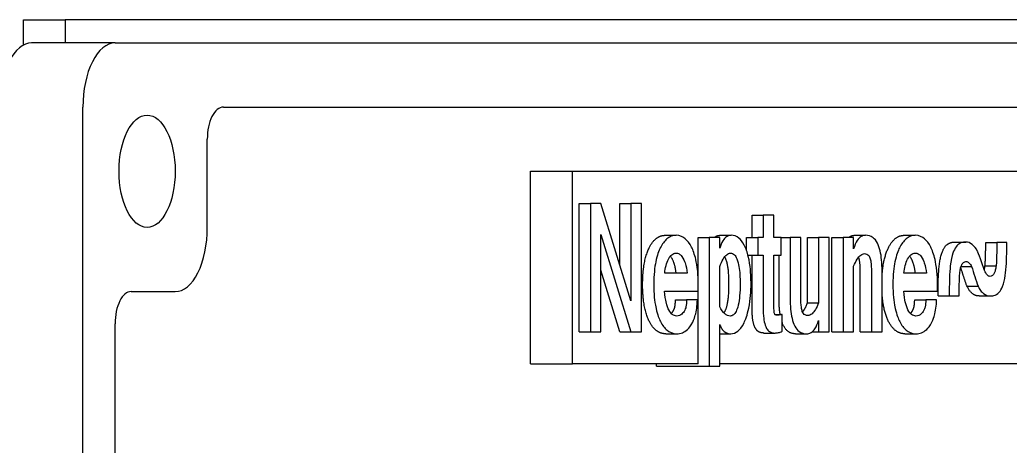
# Model space of a CAD drawing. Header units: inches. Extents: x 12 to 318, y 5 to 204.
# Drawn here: x 155.156 to 159.009, y 87.133 to 88.79 of the extents above; entities that cross this region are included whole.
import ezdxf

# ---------------------------------------------------------------- set-up
doc = ezdxf.new("R2010")
doc.units = ezdxf.units.IN
doc.header["$LTSCALE"] = 9.5
doc.header["$MEASUREMENT"] = 0
doc.layers.add('Dimension', color=7, linetype='Continuous', lineweight=25)
doc.layers.add('Visible', color=7, linetype='Continuous', lineweight=18)
doc.styles.add('Standard D-E', font='arial.ttf')
doc.dimstyles.new('in [mm] D-E NeptuneBenson', dxfattribs={"dimscale": 9.5, "dimtxt": 0.15, "dimasz": 0.098425, "dimexe": 0.125, "dimexo": 0.063, "dimgap": 0.031496, "dimtad": 0, "dimtih": 1, "dimtoh": 1, "dimdec": 4, "dimzin": 3, "dimdsep": 46, "dimlunit": 5, "dimtxsty": 'Standard D-E', "dimcen": 0.09, "dimdle": 0.393701, "dimclrd": 256, "dimclre": 256, "dimclrt": 256, "dimadec": 1, "dimazin": 1, "dimtfac": 1, "dimtofl": 0, "dimtmove": 0, "dimatfit": 3, "dimfxl": 1, "dimfrac": 1, "dimtolj": 1, "dimtzin": 4, "dimlwd": -1, "dimlwe": -1, "dimarcsym": 0})

# ---------------------------------------------------------------- blocks, each defined once
blk = doc.blocks.new('*D26')
at = {"layer": 'Defpoints', "color": 0, "transparency": 16777216}
for p in [(157.7973, 102.1599), (159.2025, 29.1799), (174.6379, 29.1799)]:
    blk.add_point(p, dxfattribs=at)
at = {"layer": 'Dimension', "transparency": 16777216}
for p, q in [((158.3958, 102.1599), (175.8254, 102.1599)), ((174.6379, 101.2249), (174.6379, 84.9408)), ((174.6379, 30.115), (174.6379, 80.4614)), ((159.801, 29.1799), (175.8254, 29.1799))]:
    blk.add_line(p, q, dxfattribs=at)
for points in [[(174.4821, 101.2249), (174.7938, 101.2249), (174.6379, 102.1599)], [(174.4821, 30.115), (174.7938, 30.115), (174.6379, 29.1799)]]:
    blk.add_solid(points, dxfattribs=at)
at = {"layer": 'Dimension', "transparency": 16777216, "char_height": 1.425, "attachment_point": 5, "style": 'Standard D-E'}
for s, insert in [('\\A1; 73 in', (174.6379, 83.7284)), ('\\A1;[1853.7 mm]', (174.6379, 81.4887))]:
    blk.add_mtext(s, dxfattribs=dict(at, insert=insert))
blk = doc.blocks.new('*D27')
at = {"layer": 'Defpoints', "color": 0, "transparency": 16777216}
for p in [(144.702, 110.0399), (183.9102, 110.0399), (159.2025, 29.1799)]:
    blk.add_point(p, dxfattribs=at)
at = {"layer": 'Dimension', "transparency": 16777216}
for p, q in [((145.3005, 110.0399), (185.0977, 110.0399)), ((183.9102, 109.1049), (183.9102, 72.5645)), ((183.9102, 30.115), (183.9102, 66.6553)), ((159.801, 29.1799), (185.0977, 29.1799))]:
    blk.add_line(p, q, dxfattribs=at)
for points in [[(183.7543, 109.1049), (184.066, 109.1049), (183.9102, 110.0399)], [(183.7543, 30.115), (184.066, 30.115), (183.9102, 29.1799)]]:
    blk.add_solid(points, dxfattribs=at)
at = {"layer": 'Dimension', "transparency": 16777216, "char_height": 1.425, "attachment_point": 5, "style": 'Standard D-E'}
for s, insert in [('\\A1; 80{\\H1x;\\S7#8;} in', (183.9102, 71.3521)), ('\\A1;[2053.8 mm]', (183.9102, 68.3975))]:
    blk.add_mtext(s, dxfattribs=dict(at, insert=insert))

msp = doc.modelspace()

# ---------------------------------------------------------------- linework, layer by layer
at = {"layer": 'Visible'}
for p, q in [((155.169548, 88.789912), (155.331927, 88.789912)), ((155.169548, 88.691379), (155.169548, 88.789912)), ((155.331927, 88.789912), (155.331927, 88.699912)), ((161.731927, 88.789912), (155.331927, 88.789912)), ((155.526687, 88.699912), (155.201927, 88.699912)), ((155.526687, 88.699912), (162.276687, 88.699912)), ((155.401687, 80.949912), (155.401687, 88.449912)), ((155.948562, 88.449877), (161.854812, 88.449877)), ((155.886062, 87.981162), (155.886062, 88.324877)), ((157.145557, 88.199877), (157.307937, 88.199877)), ((157.145557, 87.449877), (157.145557, 88.199877)), ((157.307937, 88.199877), (160.495437, 88.199877)), ((157.307937, 87.449877), (157.307937, 88.199877)), ((157.334759, 87.574877), (157.334759, 88.074877)), ((157.334759, 88.074877), (157.37806, 88.074877)), ((157.37806, 88.074877), (157.37806, 87.574877)), ((157.418546, 88.074877), (157.37806, 88.074877)), ((157.536208, 87.695828), (157.418546, 88.074877)), ((157.492907, 88.074877), (157.536208, 88.074877)), ((157.492907, 87.835323), (157.492907, 88.074877)), ((157.576947, 88.074877), (157.536208, 88.074877)), ((157.536208, 88.074877), (157.536208, 87.695828)), ((157.576947, 87.574877), (157.576947, 88.074877)), ((158.007765, 88.028824), (158.051066, 88.028824)), ((158.007765, 87.942286), (158.007765, 88.028824)), ((158.092564, 88.028824), (158.051066, 88.028824)), ((158.051066, 88.028824), (158.051066, 87.942286)), ((158.092564, 87.942286), (158.092564, 88.028824)), ((157.418546, 87.953419), (157.536208, 87.574877)), ((157.418546, 87.574877), (157.418546, 87.953419)), ((157.668406, 87.950383), (157.711707, 87.950383)), ((157.798106, 87.942286), (157.841407, 87.942286)), ((157.798106, 87.779936), (157.798106, 87.942286)), ((157.882652, 87.942286), (157.841407, 87.942286)), ((157.841407, 87.942286), (157.841407, 87.441273)), ((157.882652, 87.900282), (157.882652, 87.942286)), ((157.883632, 87.950383), (157.926933, 87.950383)), ((157.98651, 87.942286), (158.029811, 87.942286)), ((157.98651, 87.89108), (157.98651, 87.942286)), ((158.051066, 87.942286), (158.029811, 87.942286)), ((158.029811, 87.942286), (158.029811, 87.87346)), ((158.120904, 87.942286), (158.092564, 87.942286)), ((158.120904, 87.87346), (158.120904, 87.942286)), ((158.120904, 87.942286), (158.156221, 87.942286)), ((158.197972, 87.942286), (158.156221, 87.942286)), ((158.156221, 87.942286), (158.156221, 87.705443)), ((158.197972, 87.707974), (158.197972, 87.942286)), ((158.22375, 87.687225), (158.22375, 87.942286)), ((158.22375, 87.942286), (158.267051, 87.942286)), ((158.308296, 87.942286), (158.267051, 87.942286)), ((158.267051, 87.942286), (158.267051, 87.687225)), ((158.308296, 87.574877), (158.308296, 87.942286)), ((158.319037, 87.574877), (158.319037, 87.942286)), ((158.319037, 87.942286), (158.362338, 87.942286)), ((158.403583, 87.942286), (158.362338, 87.942286)), ((158.362338, 87.942286), (158.362338, 87.574877)), ((158.403583, 87.898257), (158.403583, 87.942286)), ((158.40684, 87.950383), (158.450142, 87.950383)), ((158.600052, 87.950383), (158.643354, 87.950383)), ((158.79706, 87.924067), (158.840361, 87.924067)), ((158.918517, 87.923055), (158.961819, 87.923055)), ((158.999774, 87.923055), (158.961819, 87.923055)), ((158.999774, 87.893197), (158.999774, 87.923055)), ((157.99187, 87.87346), (158.029811, 87.87346)), ((158.007765, 87.686213), (158.007765, 87.87346)), ((158.029811, 87.87346), (158.051066, 87.87346)), ((158.051066, 87.87346), (158.051066, 87.686213)), ((158.092564, 87.683682), (158.092564, 87.87346)), ((158.092564, 87.87346), (158.120904, 87.87346)), ((158.11292, 87.705443), (158.11292, 87.87346)), ((157.882652, 87.671537), (157.882652, 87.828925)), ((158.403583, 87.574877), (158.403583, 87.830443)), ((158.821855, 87.828925), (158.863134, 87.828925)), ((158.914975, 87.83095), (158.958276, 87.83095)), ((157.492907, 87.574877), (157.418546, 87.81411)), ((157.755483, 87.802609), (157.667932, 87.802609)), ((158.429361, 87.574877), (158.429361, 87.809188)), ((158.472662, 87.809188), (158.472662, 87.574877)), ((158.51416, 87.574877), (158.51416, 87.811719)), ((158.687129, 87.802609), (158.599578, 87.802609)), ((157.798499, 87.733278), (157.798499, 87.758075)), ((158.730145, 87.733278), (158.730145, 87.758075)), ((158.844884, 87.752002), (158.888185, 87.752002)), ((155.589205, 87.731162), (155.761062, 87.731162)), ((157.667426, 87.733278), (157.798499, 87.733278)), ((157.798106, 87.449877), (157.798106, 87.733278)), ((158.599072, 87.733278), (158.730145, 87.733278)), ((158.732789, 87.715059), (158.732789, 87.745423)), ((158.732789, 87.715059), (158.77609, 87.715059)), ((158.77609, 87.745423), (158.77609, 87.715059)), ((158.77609, 87.715059), (158.814298, 87.715059)), ((158.892201, 87.714047), (158.935503, 87.714047)), ((157.709651, 87.699371), (157.752952, 87.699371)), ((157.795209, 87.699371), (157.752952, 87.699371)), ((158.22375, 87.687225), (158.267051, 87.687225)), ((158.641297, 87.699371), (158.684599, 87.699371)), ((158.726856, 87.699371), (158.684599, 87.699371)), ((158.097303, 87.641678), (158.1247, 87.641678)), ((158.1247, 87.576395), (158.1247, 87.641678)), ((155.526705, 81.793662), (155.526705, 87.606162)), ((157.882652, 87.441273), (157.882652, 87.602711)), ((158.267051, 87.618905), (158.267051, 87.574877)), ((157.334759, 87.574877), (157.37806, 87.574877)), ((157.37806, 87.574877), (157.418546, 87.574877)), ((157.492907, 87.574877), (157.536208, 87.574877)), ((157.536208, 87.574877), (157.576947, 87.574877)), ((157.671442, 87.56678), (157.714744, 87.56678)), ((157.882652, 87.56678), (157.924909, 87.56678)), ((158.054071, 87.569816), (158.097372, 87.569816)), ((158.176685, 87.56678), (158.219987, 87.56678)), ((158.242283, 87.574877), (158.267051, 87.574877)), ((158.267051, 87.574877), (158.308296, 87.574877)), ((158.319037, 87.574877), (158.362338, 87.574877)), ((158.362338, 87.574877), (158.403583, 87.574877)), ((158.429361, 87.574877), (158.472662, 87.574877)), ((158.472662, 87.574877), (158.51416, 87.574877)), ((158.603089, 87.56678), (158.64639, 87.56678)), ((157.145557, 87.449877), (157.307937, 87.449877)), ((157.798106, 87.449877), (157.307937, 87.449877)), ((157.635726, 87.441273), (157.635726, 87.449877)), ((157.635726, 87.441273), (157.841407, 87.441273)), ((157.841407, 87.441273), (157.882652, 87.441273)), ((160.495437, 87.449877), (157.882652, 87.449877))]:
    msp.add_line(p, q, dxfattribs=at)
for centre, major_axis in [((155.201927, 88.449912), (0, 0.25)), ((155.526687, 88.449912), (0, 0.25)), ((155.948562, 88.324877), (0, 0.125)), ((155.761062, 87.981162), (0, -0.25)), ((155.589205, 87.606162), (0, 0.125))]:
    msp.add_ellipse(centre, major_axis=major_axis, ratio=0.5, start_param=0, end_param=1.57079633, dxfattribs=at)
msp.add_ellipse((155.651687, 88.199912), major_axis=(0, 0.21875), ratio=0.5, dxfattribs=at)
for points in [[(157.581614, 87.758581), (157.581614, 87.802609), (157.594013, 87.87346), (157.61704, 87.923055), (157.649428, 87.950383), (157.668406, 87.950383)], [(157.861511, 87.942286), (157.87112, 87.950383), (157.883632, 87.950383)], [(158.384744, 87.942286), (158.394574, 87.950383), (158.40684, 87.950383)], [(158.732789, 87.745423), (158.732789, 87.7935), (158.739874, 87.860302), (158.755309, 87.904836), (158.780106, 87.924067), (158.79706, 87.924067)], [(158.914975, 87.83095), (158.91624, 87.840059), (158.917505, 87.881051), (158.918517, 87.923055)], [(158.912249, 87.81545), (158.913913, 87.822242), (158.914975, 87.83095)], [(158.844884, 87.752002), (158.831581, 87.788765), (158.820822, 87.825528)], [(157.671442, 87.56678), (157.651452, 87.56678), (157.618305, 87.592589), (157.594519, 87.64269), (157.581614, 87.713035), (157.581614, 87.758581)], [(158.892201, 87.714047), (158.863608, 87.714047), (158.844884, 87.752002)], [(158.054071, 87.569816), (158.038888, 87.569816), (158.02067, 87.584998), (158.010295, 87.616375), (158.007765, 87.658379), (158.007765, 87.686213)], [(158.1174, 87.641678), (158.11292, 87.66869), (158.11292, 87.705443)], [(158.204664, 87.65163), (158.214722, 87.663873), (158.22375, 87.687225)], [(158.176685, 87.56678), (158.140327, 87.56678), (158.1247, 87.611862)]]:
    msp.add_open_spline(points, degree=2, dxfattribs=at)
for points, degree, knots in [([(157.711707, 87.950383), (157.705455, 87.950383), (157.699237, 87.94927), (157.68644, 87.9442), (157.680804, 87.940399), (157.6664, 87.927999), (157.657895, 87.916685), (157.644689, 87.890016), (157.638033, 87.872771), (157.62845, 87.825547), (157.624916, 87.797215), (157.624916, 87.758581)], 3, [-1.49193162, -1.49193162, -1.49193162, -1.49193162, -1.29030138, -1.29030138, -1.0712515, -1.0712515, -0.64119148, -0.64119148, -0.29439022, -0.29439022, 0, 0, 0, 0]), ([(157.798499, 87.758075), (157.798499, 87.775551), (157.797781, 87.793081), (157.794076, 87.830628), (157.791195, 87.845517), (157.78402, 87.877267), (157.778008, 87.89296), (157.765205, 87.918598), (157.756969, 87.929346), (157.739591, 87.943636), (157.727926, 87.950383), (157.711707, 87.950383)], 3, [-0.953742878, -0.953742878, -0.953742878, -0.953742878, -0.864238922, -0.864238922, -0.757751945, -0.757751945, -0.52950742, -0.52950742, -0.247180323, -0.247180323, 0, 0, 0, 0]), ([(157.926933, 87.950383), (157.920691, 87.950383), (157.914416, 87.948871), (157.903196, 87.941578), (157.898379, 87.936419), (157.889309, 87.921279), (157.885563, 87.911365), (157.882652, 87.900282)], 3, [-0.275184465, -0.275184465, -0.275184465, -0.275184465, -0.180024512, -0.180024512, -0.095399098, -0.095399098, 0, 0, 0, 0]), ([(158.003856, 87.761618), (158.003856, 87.780701), (158.003054, 87.799793), (157.999879, 87.831834), (157.997625, 87.849631), (157.989325, 87.884361), (157.984166, 87.899304), (157.970039, 87.926331), (157.962222, 87.934596), (157.947025, 87.94715), (157.937072, 87.950383), (157.926933, 87.950383)], 3, [-0.558955892, -0.558955892, -0.558955892, -0.558955892, -0.427301963, -0.427301963, -0.333627639, -0.333627639, -0.250557772, -0.250557772, -0.154511048, -0.154511048, 0, 0, 0, 0]), ([(158.450142, 87.950383), (158.444125, 87.950383), (158.43813, 87.948922), (158.427024, 87.9421), (158.422092, 87.937146), (158.411855, 87.921719), (158.40726, 87.910675), (158.403583, 87.898257)], 3, [-0.286997863, -0.286997863, -0.286997863, -0.286997863, -0.195305384, -0.195305384, -0.109970073, -0.109970073, 0, 0, 0, 0]), ([(158.51416, 87.811719), (158.51416, 87.82604), (158.513648, 87.840653), (158.511186, 87.866787), (158.509431, 87.878693), (158.504105, 87.901196), (158.500551, 87.911456), (158.491104, 87.929381), (158.48543, 87.936179), (158.47001, 87.947952), (158.459928, 87.950383), (158.450142, 87.950383)], 3, [-0.549838036, -0.549838036, -0.549838036, -0.549838036, -0.440760651, -0.440760651, -0.347374274, -0.347374274, -0.251258835, -0.251258835, -0.149149172, -0.149149172, 0, 0, 0, 0]), ([(158.51416, 87.790868), (158.515622, 87.8161), (158.52566, 87.87346), (158.548686, 87.923055), (158.581075, 87.950383), (158.600052, 87.950383)], 2, [0.38083015, 0.38083015, 0.38083015, 1, 2, 3, 4, 4, 4]), ([(158.643354, 87.950383), (158.637101, 87.950383), (158.630883, 87.94927), (158.618086, 87.9442), (158.61245, 87.940399), (158.598047, 87.927999), (158.589542, 87.916685), (158.576336, 87.890016), (158.569679, 87.872771), (158.560097, 87.825547), (158.556562, 87.797215), (158.556562, 87.758581)], 3, [-1.49193162, -1.49193162, -1.49193162, -1.49193162, -1.29030138, -1.29030138, -1.0712515, -1.0712515, -0.64119148, -0.64119148, -0.29439022, -0.29439022, 0, 0, 0, 0]), ([(158.730145, 87.758075), (158.730145, 87.775551), (158.729428, 87.793081), (158.725723, 87.830628), (158.722841, 87.845517), (158.715666, 87.877267), (158.709655, 87.89296), (158.696851, 87.918598), (158.688616, 87.929346), (158.671237, 87.943636), (158.659573, 87.950383), (158.643354, 87.950383)], 3, [-0.953742878, -0.953742878, -0.953742878, -0.953742878, -0.864238922, -0.864238922, -0.757751945, -0.757751945, -0.52950742, -0.52950742, -0.247180323, -0.247180323, 0, 0, 0, 0]), ([(158.840361, 87.924067), (158.834046, 87.924067), (158.827632, 87.923066), (158.816372, 87.91843), (158.810956, 87.915213), (158.800853, 87.904274), (158.796555, 87.897018), (158.78948, 87.879467), (158.785392, 87.866199), (158.779351, 87.828637), (158.77609, 87.798692), (158.77609, 87.745423)], 3, [-2.38343253, -2.38343253, -2.38343253, -2.38343253, -1.8060438, -1.8060438, -1.33277788, -1.33277788, -0.86133468, -0.86133468, -0.40590851, -0.40590851, 0, 0, 0, 0]), ([(158.886161, 87.88763), (158.880043, 87.899376), (158.873102, 87.908688), (158.857269, 87.921285), (158.848919, 87.924067), (158.840361, 87.924067)], 3, [-0.259669604, -0.259669604, -0.259669604, -0.259669604, -0.130428825, -0.130428825, 0, 0, 0, 0]), ([(158.961819, 87.923055), (158.960652, 87.874661), (158.960179, 87.860155), (158.959639, 87.845938), (158.959111, 87.836958), (158.958276, 87.83095)], 3, [-0.0733444233, -0.0733444233, -0.0733444233, -0.0733444233, -0.047519074, -0.047519074, 0, 0, 0, 0]), ([(157.667932, 87.802609), (157.668851, 87.813176), (157.670435, 87.823397), (157.67521, 87.842069), (157.678224, 87.85018), (157.685949, 87.865055), (157.690287, 87.87076), (157.700333, 87.879106), (157.705943, 87.881051), (157.711707, 87.881051)], 3, [-0.311667492, -0.311667492, -0.311667492, -0.311667492, -0.237050543, -0.237050543, -0.16576507, -0.16576507, -0.087852602, -0.087852602, 0, 0, 0, 0]), ([(157.712181, 87.802609), (157.708639, 87.836516), (157.693696, 87.865102), (157.689965, 87.869628)], 2, [0, 0, 0, 1, 1.28376973, 1.28376973, 1.28376973]), ([(157.711707, 87.881051), (157.715811, 87.881051), (157.719878, 87.880072), (157.7276, 87.875696), (157.73113, 87.872485), (157.740502, 87.860202), (157.744715, 87.849805), (157.751315, 87.830485), (157.753981, 87.816984), (157.755483, 87.802609)], 3, [-0.251457438, -0.251457438, -0.251457438, -0.251457438, -0.21404187, -0.21404187, -0.178283825, -0.178283825, -0.111899249, -0.111899249, 0, 0, 0, 0]), ([(157.882652, 87.828925), (157.88636, 87.839248), (157.890599, 87.849163), (157.8995, 87.864647), (157.904046, 87.870701), (157.913976, 87.878966), (157.919086, 87.881051), (157.924403, 87.881051)], 3, [-0.260849088, -0.260849088, -0.260849088, -0.260849088, -0.163914804, -0.163914804, -0.081029131, -0.081029131, 0, 0, 0, 0]), ([(157.918045, 87.761618), (157.918045, 87.82184), (157.905164, 87.860482), (157.901469, 87.86676)], 2, [0, 0, 0, 1, 1.30522235, 1.30522235, 1.30522235]), ([(157.924403, 87.881051), (157.926983, 87.881051), (157.929552, 87.880551), (157.934456, 87.878353), (157.936747, 87.87674), (157.942645, 87.870789), (157.945816, 87.865568), (157.953117, 87.84857), (157.955551, 87.836708), (157.960212, 87.808932), (157.961346, 87.785253), (157.961346, 87.761618)], 3, [-0.343912155, -0.343912155, -0.343912155, -0.343912155, -0.317867105, -0.317867105, -0.293187958, -0.293187958, -0.251194999, -0.251194999, -0.180100274, -0.180100274, 0, 0, 0, 0]), ([(158.403583, 87.830443), (158.407775, 87.84014), (158.41244, 87.849481), (158.42177, 87.863906), (158.42643, 87.869613), (158.435991, 87.87706), (158.440708, 87.879026), (158.445587, 87.879026)], 3, [-0.254147783, -0.254147783, -0.254147783, -0.254147783, -0.156374809, -0.156374809, -0.074354364, -0.074354364, 0, 0, 0, 0]), ([(158.429361, 87.809188), (158.429361, 87.848662), (158.42298, 87.864288), (158.422792, 87.864718)], 2, [0, 0, 0, 1, 1.02920813, 1.02920813, 1.02920813]), ([(158.445587, 87.879026), (158.448679, 87.879026), (158.451865, 87.878521), (158.45747, 87.875954), (158.459992, 87.874098), (158.464407, 87.868535), (158.465863, 87.865483), (158.468623, 87.858136), (158.469793, 87.852365), (158.472153, 87.835627), (158.472662, 87.822298), (158.472662, 87.809188)], 3, [-0.243715019, -0.243715019, -0.243715019, -0.243715019, -0.209104446, -0.209104446, -0.179401679, -0.179401679, -0.150757457, -0.150757457, -0.099891353, -0.099891353, 0, 0, 0, 0]), ([(158.599578, 87.802609), (158.600497, 87.813176), (158.602081, 87.823397), (158.606856, 87.842069), (158.609871, 87.85018), (158.617595, 87.865055), (158.621934, 87.87076), (158.631979, 87.879106), (158.637589, 87.881051), (158.643354, 87.881051)], 3, [-0.311667492, -0.311667492, -0.311667492, -0.311667492, -0.237050543, -0.237050543, -0.16576507, -0.16576507, -0.087852602, -0.087852602, 0, 0, 0, 0]), ([(158.643828, 87.802609), (158.640285, 87.836516), (158.625342, 87.865102), (158.621612, 87.869628)], 2, [0, 0, 0, 1, 1.28376973, 1.28376973, 1.28376973]), ([(158.643354, 87.881051), (158.647458, 87.881051), (158.651524, 87.880072), (158.659247, 87.875696), (158.662776, 87.872485), (158.672148, 87.860202), (158.676361, 87.849805), (158.682961, 87.830485), (158.685627, 87.816984), (158.687129, 87.802609)], 3, [-0.251457438, -0.251457438, -0.251457438, -0.251457438, -0.21404187, -0.21404187, -0.178283825, -0.178283825, -0.111899249, -0.111899249, 0, 0, 0, 0]), ([(158.912983, 87.813237), (158.911328, 87.818234), (158.89321, 87.872932), (158.887113, 87.886114), (158.886732, 87.886873), (158.886343, 87.887438), (158.886248, 87.88756), (158.886161, 87.88763)], 3, [-0.0812338479, -0.0812338479, -0.0812338479, -0.0812338479, -0.0063211266, -0.0063211266, -0.0014322504, -0.0014322504, 0, 0, 0, 0]), ([(158.935503, 87.714047), (158.941863, 87.714047), (158.948335, 87.715062), (158.96267, 87.721075), (158.967731, 87.726078), (158.975312, 87.734418), (158.979738, 87.742019), (158.988366, 87.763716), (158.991722, 87.77842), (158.998478, 87.822797), (158.999774, 87.858309), (158.999774, 87.893197)], 3, [-0.589636819, -0.589636819, -0.589636819, -0.589636819, -0.553532833, -0.553532833, -0.506526146, -0.506526146, -0.40328783, -0.40328783, -0.265842047, -0.265842047, 0, 0, 0, 0]), ([(158.817335, 87.807164), (158.818037, 87.812851), (158.819003, 87.818515), (158.8215, 87.828249), (158.822942, 87.832442), (158.826641, 87.83982), (158.828834, 87.842726), (158.83435, 87.847195), (158.837601, 87.848156), (158.840867, 87.848156)], 3, [-0.174010342, -0.174010342, -0.174010342, -0.174010342, -0.129365784, -0.129365784, -0.090658973, -0.090658973, -0.049771795, -0.049771795, 0, 0, 0, 0]), ([(158.840867, 87.848156), (158.842838, 87.848156), (158.844789, 87.84776), (158.848667, 87.846141), (158.850553, 87.844926), (158.856371, 87.839902), (158.859947, 87.834833), (158.863134, 87.828925)], 3, [-0.126574619, -0.126574619, -0.126574619, -0.126574619, -0.096544816, -0.096544816, -0.066224916, -0.066224916, 0, 0, 0, 0]), ([(158.863134, 87.828925), (158.866905, 87.815899), (158.870856, 87.803077), (158.879209, 87.777428), (158.883625, 87.764605), (158.888185, 87.752002)], 3, [-0.23324276, -0.23324276, -0.23324276, -0.23324276, -0.118545851, -0.118545851, 0, 0, 0, 0]), ([(158.958276, 87.83095), (158.957594, 87.825353), (158.956653, 87.819759), (158.954219, 87.810209), (158.952816, 87.806106), (158.949163, 87.798859), (158.946927, 87.795957), (158.941377, 87.791451), (158.93807, 87.790464), (158.934744, 87.790464)], 3, [-0.172747525, -0.172747525, -0.172747525, -0.172747525, -0.128926767, -0.128926767, -0.091254657, -0.091254657, -0.050695576, -0.050695576, 0, 0, 0, 0]), ([(158.814298, 87.715059), (158.814555, 87.733929), (158.814964, 87.757636), (158.816033, 87.789138), (158.816589, 87.80064), (158.817335, 87.807164)], 3, [-0.129093531, -0.129093531, -0.129093531, -0.129093531, -0.050994454, -0.050994454, 0, 0, 0, 0]), ([(158.934744, 87.790464), (158.932806, 87.790464), (158.930897, 87.790937), (158.92709, 87.792862), (158.925246, 87.794313), (158.919478, 87.800349), (158.915983, 87.806485), (158.912983, 87.813237)], 3, [-0.128632551, -0.128632551, -0.128632551, -0.128632551, -0.099126524, -0.099126524, -0.068837122, -0.068837122, 0, 0, 0, 0]), ([(157.624916, 87.758581), (157.624916, 87.741818), (157.625571, 87.724926), (157.62821, 87.697584), (157.630094, 87.682467), (157.639393, 87.64072), (157.646103, 87.62477), (157.658562, 87.599891), (157.667143, 87.588694), (157.685071, 87.574014), (157.697341, 87.56678), (157.714744, 87.56678)], 3, [-1.15207317, -1.15207317, -1.15207317, -1.15207317, -0.93289171, -0.93289171, -0.78803686, -0.78803686, -0.5752915, -0.5752915, -0.26521632, -0.26521632, 0, 0, 0, 0]), ([(157.89848, 87.647715), (157.903508, 87.65496), (157.918045, 87.697346), (157.918045, 87.761618)], 2, [0.61561719, 0.61561719, 0.61561719, 1, 2, 2, 2]), ([(157.961346, 87.761618), (157.961346, 87.746097), (157.960887, 87.729878), (157.958544, 87.702424), (157.956903, 87.689987), (157.951442, 87.666734), (157.948169, 87.659103), (157.942606, 87.648369), (157.93936, 87.64394), (157.931682, 87.637565), (157.927467, 87.636112), (157.923138, 87.636112)], 3, [-0.302907609, -0.302907609, -0.302907609, -0.302907609, -0.236448124, -0.236448124, -0.183771951, -0.183771951, -0.126677605, -0.126677605, -0.065974246, -0.065974246, 0, 0, 0, 0]), ([(157.924909, 87.56678), (157.934491, 87.56678), (157.94376, 87.570175), (157.95931, 87.583085), (157.968058, 87.592675), (157.982288, 87.621352), (157.989357, 87.63909), (158.002006, 87.70053), (158.003856, 87.733565), (158.003856, 87.761618)], 3, [-1.00371193, -1.00371193, -1.00371193, -1.00371193, -0.65582579, -0.65582579, -0.39249245, -0.39249245, -0.21376441, -0.21376441, 0, 0, 0, 0]), ([(158.556562, 87.758581), (158.556562, 87.741818), (158.557218, 87.724926), (158.559857, 87.697584), (158.561741, 87.682467), (158.57104, 87.64072), (158.57775, 87.62477), (158.590209, 87.599891), (158.598789, 87.588694), (158.616718, 87.574014), (158.628987, 87.56678), (158.64639, 87.56678)], 3, [-1.15207317, -1.15207317, -1.15207317, -1.15207317, -0.93289171, -0.93289171, -0.78803686, -0.78803686, -0.5752915, -0.5752915, -0.26521632, -0.26521632, 0, 0, 0, 0]), ([(158.888185, 87.752002), (158.891238, 87.745814), (158.894556, 87.740243), (158.901693, 87.730656), (158.905431, 87.726701), (158.917709, 87.716852), (158.926527, 87.714047), (158.935503, 87.714047)], 3, [-0.267811712, -0.267811712, -0.267811712, -0.267811712, -0.201580456, -0.201580456, -0.136795366, -0.136795366, 0, 0, 0, 0]), ([(157.714744, 87.636112), (157.708734, 87.636112), (157.702778, 87.637871), (157.693508, 87.645075), (157.688637, 87.650004), (157.680745, 87.665202), (157.676641, 87.674483), (157.671483, 87.698378), (157.668211, 87.714956), (157.667426, 87.733278)], 3, [-1.96156648, -1.96156648, -1.96156648, -1.96156648, -1.05825772, -1.05825772, -0.46701751, -0.46701751, -0.14011971, -0.14011971, 0, 0, 0, 0]), ([(158.603089, 87.56678), (158.583099, 87.56678), (158.549951, 87.592589), (158.526166, 87.64269), (158.515669, 87.699905), (158.51416, 87.726023)], 2, [0, 0, 0, 1, 2, 3, 3.62671179, 3.62671179, 3.62671179]), ([(158.64639, 87.636112), (158.640381, 87.636112), (158.634425, 87.637871), (158.625154, 87.645075), (158.620284, 87.650004), (158.612392, 87.665202), (158.608287, 87.674483), (158.60313, 87.698378), (158.599857, 87.714956), (158.599072, 87.733278)], 3, [-1.96156648, -1.96156648, -1.96156648, -1.96156648, -1.05825772, -1.05825772, -0.46701751, -0.46701751, -0.14011971, -0.14011971, 0, 0, 0, 0]), ([(157.693197, 87.645828), (157.695463, 87.648065), (157.702819, 87.657873), (157.709145, 87.677103), (157.709651, 87.699371)], 2, [1.6157242, 1.6157242, 1.6157242, 2, 3, 4, 4, 4]), ([(157.714744, 87.56678), (157.722106, 87.56678), (157.729428, 87.568118), (157.742305, 87.573363), (157.749258, 87.577175), (157.762118, 87.589052), (157.769594, 87.597437), (157.78209, 87.622788), (157.785384, 87.6336), (157.791332, 87.65509), (157.793906, 87.676204), (157.795209, 87.699371)], 3, [-0.510586724, -0.510586724, -0.510586724, -0.510586724, -0.395857325, -0.395857325, -0.305816844, -0.305816844, -0.233792858, -0.233792858, -0.177640706, -0.177640706, 0, 0, 0, 0]), ([(157.752952, 87.699371), (157.752706, 87.688531), (157.751969, 87.679105), (157.750317, 87.671238), (157.74908, 87.665468), (157.742568, 87.652502), (157.738591, 87.64739), (157.72962, 87.639917), (157.722939, 87.636112), (157.714744, 87.636112)], 3, [-1.35675121, -1.35675121, -1.35675121, -1.35675121, -0.38738366, -0.38738366, -0.25082013, -0.25082013, -0.12489258, -0.12489258, 0, 0, 0, 0]), ([(158.051066, 87.686213), (158.051066, 87.66937), (158.051298, 87.652447), (158.053134, 87.625503), (158.054588, 87.615628), (158.059614, 87.596957), (158.062468, 87.591263), (158.066902, 87.583642), (158.070471, 87.578881), (158.082178, 87.571228), (158.089789, 87.569816), (158.097372, 87.569816)], 3, [-0.456376523, -0.456376523, -0.456376523, -0.456376523, -0.347954157, -0.347954157, -0.281330285, -0.281330285, -0.211467672, -0.211467672, -0.115556849, -0.115556849, 0, 0, 0, 0]), ([(158.104204, 87.639148), (158.102412, 87.639148), (158.100572, 87.639171), (158.098142, 87.6406), (158.097503, 87.64131), (158.096416, 87.643072), (158.095898, 87.644171), (158.094804, 87.647383), (158.094247, 87.6504), (158.093168, 87.659033), (158.092564, 87.666787), (158.092564, 87.683682)], 3, [-0.460292219, -0.460292219, -0.460292219, -0.460292219, -0.324637621, -0.324637621, -0.26853254, -0.26853254, -0.218737319, -0.218737319, -0.128741654, -0.128741654, 0, 0, 0, 0]), ([(158.156221, 87.705443), (158.156221, 87.691092), (158.156734, 87.676444), (158.159198, 87.650261), (158.160954, 87.638333), (158.166278, 87.615835), (158.169823, 87.605591), (158.17924, 87.587709), (158.184889, 87.58093), (158.200234, 87.569202), (158.210254, 87.56678), (158.219987, 87.56678)], 3, [-0.548827562, -0.548827562, -0.548827562, -0.548827562, -0.439512351, -0.439512351, -0.34598462, -0.34598462, -0.250058124, -0.250058124, -0.148318491, -0.148318491, 0, 0, 0, 0]), ([(158.224541, 87.638136), (158.221409, 87.638136), (158.218176, 87.638664), (158.212624, 87.641322), (158.210192, 87.643174), (158.206067, 87.6485), (158.204651, 87.651383), (158.201913, 87.658763), (158.200781, 87.664488), (158.198468, 87.681207), (158.197972, 87.694732), (158.197972, 87.707974)], 3, [-0.253422966, -0.253422966, -0.253422966, -0.253422966, -0.213493453, -0.213493453, -0.180698068, -0.180698068, -0.150977621, -0.150977621, -0.100904321, -0.100904321, 0, 0, 0, 0]), ([(158.267051, 87.687225), (158.263408, 87.677802), (158.259305, 87.668871), (158.25069, 87.654639), (158.246289, 87.649017), (158.236061, 87.640431), (158.230417, 87.638136), (158.224541, 87.638136)], 3, [-0.259852508, -0.259852508, -0.259852508, -0.259852508, -0.169044662, -0.169044662, -0.089539798, -0.089539798, 0, 0, 0, 0]), ([(158.624843, 87.645828), (158.62711, 87.648065), (158.634465, 87.657873), (158.640791, 87.677103), (158.641297, 87.699371)], 2, [1.6157242, 1.6157242, 1.6157242, 2, 3, 4, 4, 4]), ([(158.64639, 87.56678), (158.653753, 87.56678), (158.661074, 87.568118), (158.673951, 87.573363), (158.680904, 87.577175), (158.693764, 87.589052), (158.70124, 87.597437), (158.713737, 87.622788), (158.717031, 87.6336), (158.722978, 87.65509), (158.725553, 87.676204), (158.726856, 87.699371)], 3, [-0.510586724, -0.510586724, -0.510586724, -0.510586724, -0.395857325, -0.395857325, -0.305816844, -0.305816844, -0.233792858, -0.233792858, -0.177640706, -0.177640706, 0, 0, 0, 0]), ([(158.684599, 87.699371), (158.684352, 87.688531), (158.683616, 87.679105), (158.681963, 87.671238), (158.680727, 87.665468), (158.674214, 87.652502), (158.670237, 87.64739), (158.661266, 87.639917), (158.654585, 87.636112), (158.64639, 87.636112)], 3, [-1.35675121, -1.35675121, -1.35675121, -1.35675121, -0.38738366, -0.38738366, -0.25082013, -0.25082013, -0.12489258, -0.12489258, 0, 0, 0, 0]), ([(157.923138, 87.636112), (157.91935, 87.636112), (157.915589, 87.636815), (157.90826, 87.639798), (157.904759, 87.642008), (157.894259, 87.651195), (157.888064, 87.660394), (157.882652, 87.671537)], 3, [-0.23235467, -0.23235467, -0.23235467, -0.23235467, -0.174633939, -0.174633939, -0.118377074, -0.118377074, 0, 0, 0, 0]), ([(158.1247, 87.641678), (158.122738, 87.641384), (158.114493, 87.640146), (158.110696, 87.639513), (158.108542, 87.639148), (158.104204, 87.639148)], 3, [-0.296822188, -0.296822188, -0.296822188, -0.296822188, -0.06611673, -0.06611673, 0, 0, 0, 0]), ([(157.882652, 87.602711), (157.884612, 87.596659), (157.886985, 87.591345), (157.892676, 87.582071), (157.895903, 87.578366), (157.907287, 87.568894), (157.916332, 87.56678), (157.924909, 87.56678)], 3, [-0.242357309, -0.242357309, -0.242357309, -0.242357309, -0.187522898, -0.187522898, -0.130708149, -0.130708149, 0, 0, 0, 0]), ([(158.219987, 87.56678), (158.226039, 87.56678), (158.232071, 87.568234), (158.243252, 87.575015), (158.248228, 87.579939), (158.258607, 87.595338), (158.263291, 87.606412), (158.267051, 87.618905)], 3, [-0.289149274, -0.289149274, -0.289149274, -0.289149274, -0.196914302, -0.196914302, -0.111111337, -0.111111337, 0, 0, 0, 0]), ([(158.097372, 87.569816), (158.101765, 87.569816), (158.106169, 87.570411), (158.115284, 87.572605), (158.120027, 87.5743), (158.1247, 87.576395)], 3, [-0.13991373, -0.13991373, -0.13991373, -0.13991373, -0.072976112, -0.072976112, 0, 0, 0, 0])]:
    msp.add_open_spline(points, degree=degree, knots=knots, dxfattribs=at)

# ---------------------------------------------------------------- dimensions: what is measured, and where the dimension line sits
at = {"layer": 'Dimension'}
for base, p1, p2, text, picture, middle in [((183.910165, 110.039916), (159.202494, 29.179912), (144.702016, 110.039916), ' <> in\\X[2053.8 mm]', '*D27', (183.910165, 69.609914)), ((174.63792, 29.179912), (157.797257, 102.159912), (159.202494, 29.179912), ' <> in\\X[1853.7 mm]', '*D26', (174.63792, 82.701113))]:
    dim = msp.add_linear_dim(base=base, p1=p1, p2=p2, angle=90, text=text, dimstyle='in [mm] D-E NeptuneBenson', override={"dimgap": 0.031496, "dimdec": 4, "dimpost": '', "dimtol": 0, "dimlim": 0, "dimtp": 0, "dimtm": 0, "dimtdec": 2, "dimatfit": 1}, dxfattribs=at)
    dim.commit()
    dim.dimension.update_dxf_attribs({"geometry": picture, "text_midpoint": middle, "dimtype": 160})

doc.saveas('drawing.dxf')
